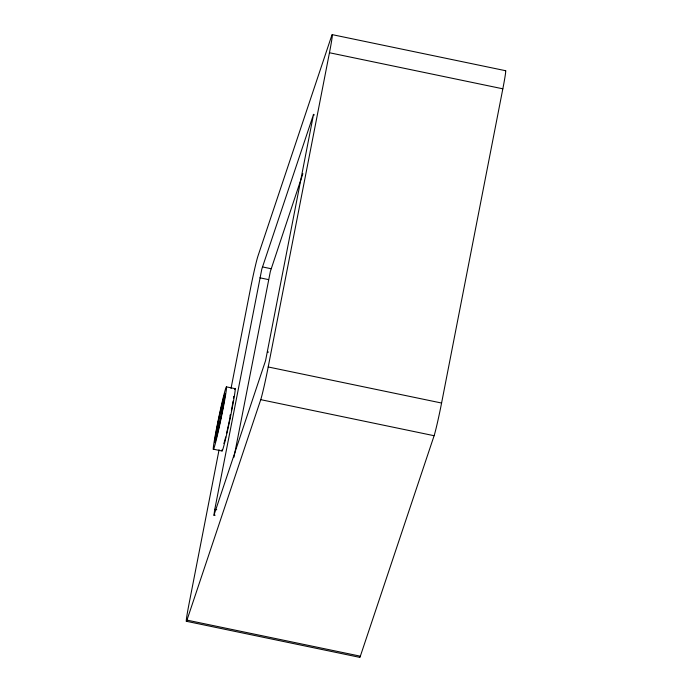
<?xml version="1.0" encoding="UTF-8"?>
<svg xmlns="http://www.w3.org/2000/svg" width="692" height="692" viewBox="0 0 692 692"><rect width="100%" height="100%" fill="white"/><g stroke="black" fill="none" stroke-linecap="round" stroke-linejoin="round"><path stroke-width="1.04" d="M214.788 509.347L213.88 515.402L265.572 360.636L313.554 114.301L261.827 269.05L214.788 509.347L216.717 509.753M219.07 449.774L189.167 603.19A26.581 1.029 -78.2 0 0 186.961 620.118L360.342 656.189L434.109 435.718A26.581 1.029 -78.2 0 0 441.582 403.038L502.833 88.81A26.581 1.029 -78.2 0 0 505.437 70.861M231.033 388.411L250.417 288.962A26.581 1.029 -78.2 0 1 257.891 256.282L331.658 35.811A26.581 1.029 -78.2 0 1 329.453 52.739L268.202 366.968A26.581 1.029 -78.2 0 1 260.737 399.656L186.961 620.118M233.965 457.23L270.338 271.506L302.871 173.709M332.29 34.652L505.662 70.722M329.453 52.739L502.833 88.81M313.346 114.69L314.428 114.915M262.415 266.922L271.082 268.721M259.924 277.812L268.591 279.62M267.484 351.873L268.565 352.098M268.202 366.968L441.582 403.038M226.466 386.871A31.901 1.228 -78.2 0 1 217.323 435.484A31.901 1.228 -78.2 0 1 215.93 431.721A31.901 1.228 -78.2 0 1 226.466 386.871L235.133 388.67M260.737 399.656L434.109 435.718M213.344 449.177L222.011 450.985M214.053 514.995L215.143 515.22M186.338 621.278L359.71 657.348M234.64 389.328A31.901 1.228 -78.2 0 1 229.657 420.675A31.901 1.228 -78.2 0 1 221.985 449.912M233.697 396.43A24.808 0.96 -78.2 0 1 233.507 398.263M233.1 401.005A24.808 0.96 -78.2 0 1 231.431 410.425M230.618 414.586A24.808 0.96 -78.2 0 1 226.621 433.175M225.696 437.015A24.808 0.96 -78.2 0 1 223.853 443.546M230.332 414.577A17.724 0.683 -78.2 0 1 230.029 416.082M360.342 656.189A26.581 1.029 -78.2 0 1 359.693 656.457M217.893 431.6A24.808 0.96 -78.2 0 0 225.004 393.791A24.808 0.96 -78.2 0 0 216.812 428.677A24.808 0.96 -78.2 0 0 217.893 431.6M218.473 427.725A17.724 0.683 -78.2 0 0 223.551 400.711A17.724 0.683 -78.2 0 0 217.695 425.632A17.724 0.683 -78.2 0 0 218.473 427.725"/></g></svg>
